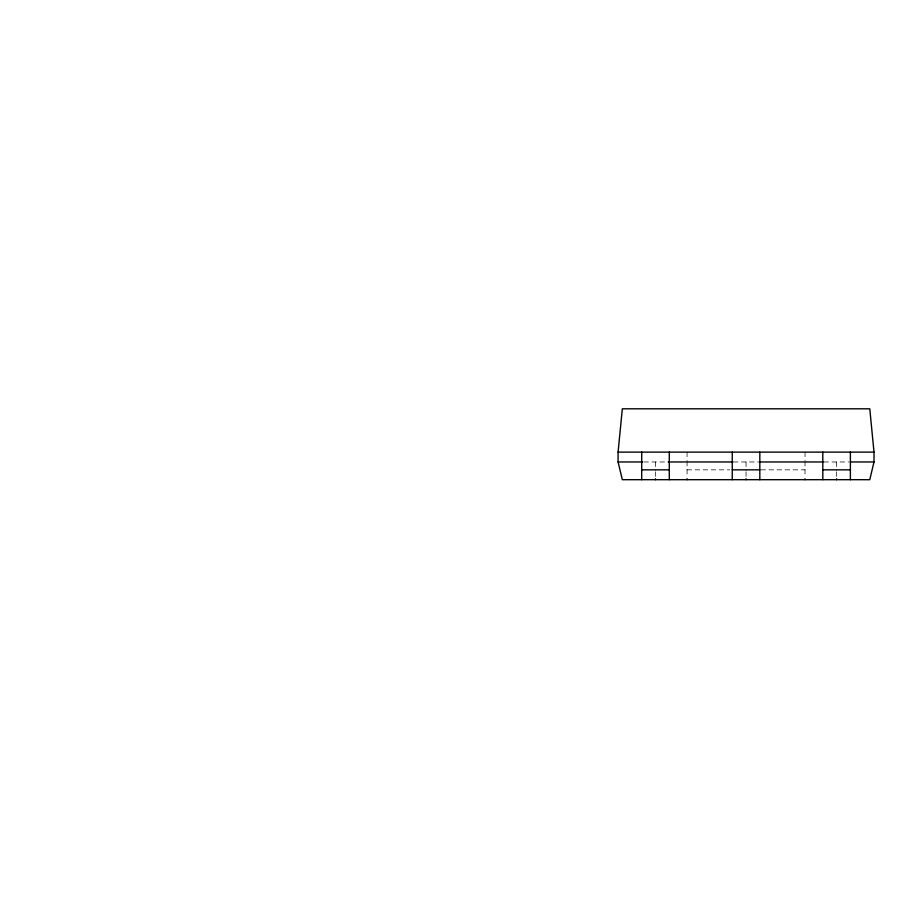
<?xml version="1.0" encoding="UTF-8"?>
<svg xmlns="http://www.w3.org/2000/svg" width="920" height="920" viewBox="0 0 920 920"><rect width="100%" height="100%" fill="white"/><g stroke="black" fill="none" stroke-linecap="round" stroke-linejoin="round"><path stroke-width="0.69" stroke-dasharray="4.6 3.45" d="M643.827 461.966L669.277 461.966M733.412 461.966L759.828 461.966M823.963 461.966L848.999 461.966M687.067 469.844L729.709 469.844M760.966 469.844L805.023 469.844M836.602 461.966L836.602 470.43M836.602 471.822L836.602 477.1M805.023 452.122L805.023 460.563M805.023 461.334L805.023 477.1M746.051 461.966L746.051 470.43M746.051 471.822L746.051 477.1M687.067 452.122L687.067 460.563M687.067 461.334L687.067 477.1M655.5 461.966L655.5 470.43M655.5 471.822L655.5 477.1"/><path stroke-width="1.38" d="M618.091 452.122L622.322 408.813L869.779 408.813L874 452.122L874 461.966L869.779 479.688L622.322 479.688L618.091 461.966L618.091 452.122L874 452.122M618.091 461.966L642.47 461.966M668.276 461.966L732.803 461.966M760.046 461.966L823.135 461.966M850.379 461.966L874 461.966M641.711 469.844L669.277 469.844M732.262 469.844L759.828 469.844M822.813 469.844L850.379 469.844M850.379 452.122L850.379 479.688M836.602 478.733L836.602 479.688M822.813 452.122L822.813 479.688M805.023 478.733L805.023 479.688M759.828 452.122L759.828 479.688M746.051 478.733L746.051 479.688M732.262 452.122L732.262 479.688M687.067 478.733L687.067 479.688M669.277 452.122L669.277 479.688M655.5 478.733L655.5 479.688M641.711 452.122L641.711 479.688"/></g></svg>
